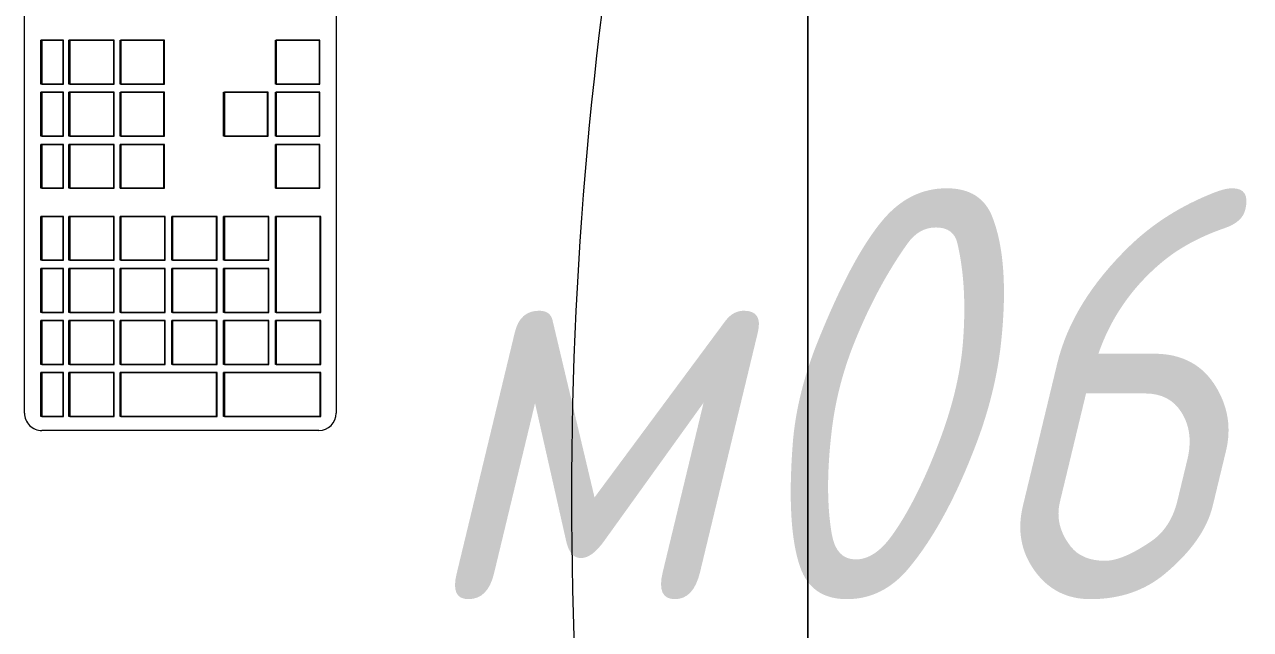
# Model space of a CAD drawing. Header units: millimetres. Extents: x -32954 to 151739, y -65671 to 56243.
# Drawn here: x -3071.2 to -2623.4, y -21878.3 to -21657.5 of the extents above; entities that cross this region are included whole.
import ezdxf

# ---------------------------------------------------------------- set-up
doc = ezdxf.new("R2010")
doc.units = ezdxf.units.MM
for name, color, linetype, lineweight in [('A-GENM', 7, 'Continuous', 9), ('I-FURN', 7, 'Continuous', 9), ('I-FURN-IDEN', 7, 'Continuous', 9), ('M-EQPM', 7, 'Continuous', 9)]:
    doc.layers.add(name, color=color, linetype=linetype, lineweight=lineweight)
doc.styles.add('GOST Common_I', font='GOST_Common Italic.ttf', dxfattribs={"width": 0.9, "height": 150})

# ---------------------------------------------------------------- blocks, each defined once
blk = doc.blocks.new('М05-М06_Стул офисный - М06_Кресло рабочее Меделия-9419869-О_ТХ_01')
at = {"layer": 'I-FURN'}
blk.add_arc((114.33, -1258.57), 1414.25, 78.97799, 101.02201, dxfattribs=at)
blk = doc.blocks.new('М167_Стол рабочий _ тумба подкатная - Стол рабочий _ тумба 1200 ГКБ-10528343-О_ТХ_01')
at = {"layer": 'I-FURN'}
for p, q in [((-600, 350), (600, 350)), ((600, 350), (-600, 350))]:
    blk.add_line(p, q, dxfattribs=at)
blk = doc.blocks.new('АРМ_Компьютер - ГКБ_АРМ2 _3_2_-10173054-О_ТХ_01')
at = {"layer": 'A-GENM'}
for p, q in [((-215.83, 332.53), (215.76, 332.53)), ((222.11, 326.18), (222.11, 225.01)), ((215.76, 218.66), (-215.83, 218.66))]:
    blk.add_line(p, q, dxfattribs=at)
for centre, start, end in [((215.76, 326.18), 0, 90), ((215.76, 225.01), 270, 0)]:
    blk.add_arc(centre, 6.35, start, end, dxfattribs=at)
at = {"layer": 'M-EQPM'}
for p, q in [((95.67, 326.54), (79.67, 326.54)), ((79.67, 326.54), (79.67, 310.6)), ((79.67, 326.54), (79.67, 326.26)), ((79.67, 310.32), (79.67, 326.26)), ((79.67, 326.26), (95.67, 326.26)), ((95.67, 310.6), (95.67, 326.54)), ((95.67, 326.54), (95.67, 326.26)), ((95.67, 326.26), (95.67, 310.32)), ((114.67, 326.54), (98.67, 326.54)), ((98.67, 326.54), (98.67, 310.6)), ((98.67, 326.54), (98.67, 326.26)), ((98.67, 310.32), (98.67, 326.26)), ((98.67, 326.26), (114.67, 326.26)), ((114.67, 310.6), (114.67, 326.54)), ((114.67, 326.54), (114.67, 326.26)), ((114.67, 326.26), (114.67, 310.32)), ((133.67, 326.54), (117.67, 326.54)), ((117.67, 326.54), (117.67, 310.6)), ((117.67, 326.54), (117.67, 326.26)), ((117.67, 310.32), (117.67, 326.26)), ((117.67, 326.26), (133.67, 326.26)), ((133.67, 310.6), (133.67, 326.54)), ((133.67, 326.54), (133.67, 326.26)), ((133.67, 326.26), (133.67, 310.32)), ((144, 326.84), (144, 310.6)), ((179, 326.84), (144, 326.84)), ((144, 326.56), (144, 326.84)), ((144, 326.56), (179, 326.56)), ((144, 310.32), (144, 326.56)), ((179, 310.6), (179, 326.84)), ((179, 326.84), (179, 326.56)), ((179, 326.56), (179, 310.32)), ((182, 326.84), (182, 310.6)), ((198, 326.84), (182, 326.84)), ((182, 326.56), (182, 326.84)), ((182, 326.56), (198, 326.56)), ((182, 310.32), (182, 326.56)), ((198, 310.6), (198, 326.84)), ((198, 326.84), (198, 326.56)), ((198, 326.56), (198, 310.32)), ((201, 326.84), (201, 291.67)), ((217, 326.84), (201, 326.84)), ((201, 326.56), (201, 326.84)), ((201, 326.56), (217, 326.56)), ((201, 291.39), (201, 326.56)), ((217, 291.67), (217, 326.84)), ((217, 326.84), (217, 326.56)), ((217, 326.56), (217, 291.39)), ((79.67, 310.6), (95.67, 310.6)), ((79.67, 310.32), (79.67, 310.6)), ((95.67, 310.32), (79.67, 310.32)), ((95.67, 310.6), (95.67, 310.32)), ((98.67, 310.6), (114.67, 310.6)), ((98.67, 310.32), (98.67, 310.6)), ((114.67, 310.32), (98.67, 310.32)), ((114.67, 310.6), (114.67, 310.32)), ((117.67, 310.6), (133.67, 310.6)), ((117.67, 310.6), (117.67, 310.32)), ((133.67, 310.32), (117.67, 310.32)), ((133.67, 310.32), (133.67, 310.6)), ((144, 310.6), (179, 310.6)), ((144, 310.6), (144, 310.32)), ((179, 310.32), (144, 310.32)), ((179, 310.6), (179, 310.32)), ((182, 310.6), (198, 310.6)), ((182, 310.6), (182, 310.32)), ((198, 310.32), (182, 310.32)), ((198, 310.6), (198, 310.32)), ((114.67, 307.61), (98.67, 307.61)), ((98.67, 307.61), (98.67, 291.67)), ((98.67, 307.61), (98.67, 307.33)), ((98.67, 291.39), (98.67, 307.33)), ((98.67, 307.33), (114.67, 307.33)), ((114.67, 291.67), (114.67, 307.61)), ((114.67, 307.61), (114.67, 307.33)), ((114.67, 307.33), (114.67, 291.39)), ((144, 307.91), (144, 291.67)), ((160, 307.91), (144, 307.91)), ((144, 307.63), (144, 307.91)), ((144, 307.63), (160, 307.63)), ((144, 291.39), (144, 307.63)), ((160, 291.67), (160, 307.91)), ((160, 307.91), (160, 307.63)), ((160, 307.63), (160, 291.39)), ((163, 307.91), (163, 291.67)), ((179, 307.91), (163, 307.91)), ((163, 307.63), (163, 307.91)), ((163, 307.63), (179, 307.63)), ((163, 291.39), (163, 307.63)), ((179, 291.67), (179, 307.91)), ((179, 307.91), (179, 307.63)), ((179, 307.63), (179, 291.39)), ((182, 307.91), (182, 291.67)), ((198, 307.91), (182, 307.91)), ((182, 307.63), (182, 307.91)), ((182, 307.63), (198, 307.63)), ((182, 291.39), (182, 307.63)), ((198, 291.67), (198, 307.91)), ((198, 307.91), (198, 307.63)), ((198, 307.63), (198, 291.39)), ((98.67, 291.67), (114.67, 291.67)), ((98.67, 291.39), (98.67, 291.67)), ((114.67, 291.39), (98.67, 291.39)), ((114.67, 291.67), (114.67, 291.39)), ((144, 291.67), (160, 291.67)), ((144, 291.67), (144, 291.39)), ((160, 291.39), (144, 291.39)), ((160, 291.67), (160, 291.39)), ((163, 291.67), (179, 291.67)), ((163, 291.67), (163, 291.39)), ((179, 291.39), (163, 291.39)), ((179, 291.67), (179, 291.39)), ((182, 291.67), (198, 291.67)), ((182, 291.67), (182, 291.39)), ((198, 291.39), (182, 291.39)), ((198, 291.67), (198, 291.39)), ((201, 291.67), (217, 291.67)), ((201, 291.67), (201, 291.39)), ((217, 291.39), (201, 291.39)), ((217, 291.67), (217, 291.39)), ((144, 288.98), (144, 272.74)), ((160, 288.98), (144, 288.98)), ((144, 288.7), (144, 288.98)), ((144, 288.7), (160, 288.7)), ((144, 272.47), (144, 288.7)), ((160, 272.74), (160, 288.98)), ((160, 288.98), (160, 288.7)), ((160, 288.7), (160, 272.47)), ((163, 288.98), (163, 272.74)), ((179, 288.98), (163, 288.98)), ((163, 288.7), (163, 288.98)), ((163, 288.7), (179, 288.7)), ((163, 272.47), (163, 288.7)), ((179, 272.74), (179, 288.98)), ((179, 288.98), (179, 288.7)), ((179, 288.7), (179, 272.47)), ((182, 288.98), (182, 272.74)), ((198, 288.98), (182, 288.98)), ((182, 288.7), (182, 288.98)), ((182, 288.7), (198, 288.7)), ((182, 272.47), (182, 288.7)), ((198, 272.74), (198, 288.98)), ((198, 288.98), (198, 288.7)), ((198, 288.7), (198, 272.47)), ((201, 288.98), (201, 253.82)), ((217, 288.98), (201, 288.98)), ((201, 288.7), (201, 288.98)), ((201, 288.7), (217, 288.7)), ((201, 253.54), (201, 288.7)), ((217, 253.82), (217, 288.98)), ((217, 288.98), (217, 288.7)), ((217, 288.7), (217, 253.54)), ((95.67, 269.75), (79.67, 269.75)), ((79.67, 269.75), (79.67, 253.82)), ((79.67, 269.75), (79.67, 269.48)), ((79.67, 253.54), (79.67, 269.48)), ((79.67, 269.48), (95.67, 269.48)), ((95.67, 253.82), (95.67, 269.75)), ((95.67, 269.75), (95.67, 269.48)), ((95.67, 269.48), (95.67, 253.54)), ((114.67, 269.75), (98.67, 269.75)), ((98.67, 269.75), (98.67, 253.82)), ((98.67, 269.75), (98.67, 269.48)), ((98.67, 253.54), (98.67, 269.48)), ((98.67, 269.48), (114.67, 269.48)), ((114.67, 253.82), (114.67, 269.75)), ((114.67, 269.75), (114.67, 269.48)), ((114.67, 269.48), (114.67, 253.54)), ((133.67, 269.75), (117.67, 269.75)), ((117.67, 269.75), (117.67, 253.82)), ((117.67, 269.75), (117.67, 269.48)), ((117.67, 253.54), (117.67, 269.48)), ((117.67, 269.48), (133.67, 269.48)), ((133.67, 253.82), (133.67, 269.75)), ((133.67, 269.75), (133.67, 269.48)), ((133.67, 269.48), (133.67, 253.54)), ((144, 272.74), (160, 272.74)), ((144, 272.74), (144, 272.47)), ((160, 272.47), (144, 272.47)), ((144, 270.05), (144, 253.82)), ((160, 270.05), (144, 270.05)), ((144, 269.78), (144, 270.05)), ((144, 269.78), (160, 269.78)), ((144, 253.54), (144, 269.78)), ((160, 272.74), (160, 272.47)), ((160, 253.82), (160, 270.05)), ((160, 270.05), (160, 269.78)), ((160, 269.78), (160, 253.54)), ((163, 272.74), (179, 272.74)), ((163, 272.74), (163, 272.47)), ((179, 272.47), (163, 272.47)), ((163, 270.05), (163, 253.82)), ((179, 270.05), (163, 270.05)), ((163, 269.78), (163, 270.05)), ((163, 269.78), (179, 269.78)), ((163, 253.54), (163, 269.78)), ((179, 272.74), (179, 272.47)), ((179, 253.82), (179, 270.05)), ((179, 270.05), (179, 269.78)), ((179, 269.78), (179, 253.54)), ((182, 272.74), (198, 272.74)), ((182, 272.74), (182, 272.47)), ((198, 272.47), (182, 272.47)), ((182, 270.05), (182, 253.82)), ((198, 270.05), (182, 270.05)), ((182, 269.78), (182, 270.05)), ((182, 269.78), (198, 269.78)), ((182, 253.54), (182, 269.78)), ((198, 272.74), (198, 272.47)), ((198, 253.82), (198, 270.05)), ((198, 270.05), (198, 269.78)), ((198, 269.78), (198, 253.54)), ((79.67, 253.82), (95.67, 253.82)), ((79.67, 253.54), (79.67, 253.82)), ((95.67, 253.54), (79.67, 253.54)), ((79.67, 251.4), (79.67, 235.16)), ((95.67, 251.4), (79.67, 251.4)), ((79.67, 251.13), (79.67, 251.4)), ((79.67, 251.13), (95.67, 251.13)), ((79.67, 234.89), (79.67, 251.13)), ((95.67, 253.82), (95.67, 253.54)), ((95.67, 235.16), (95.67, 251.4)), ((95.67, 251.4), (95.67, 251.13)), ((95.67, 251.13), (95.67, 234.89)), ((98.67, 253.82), (114.67, 253.82)), ((98.67, 253.54), (98.67, 253.82)), ((114.67, 253.54), (98.67, 253.54)), ((98.67, 251.4), (98.67, 235.16)), ((114.67, 251.4), (98.67, 251.4)), ((98.67, 251.13), (98.67, 251.4)), ((98.67, 251.13), (114.67, 251.13)), ((98.67, 234.89), (98.67, 251.13)), ((114.67, 253.82), (114.67, 253.54)), ((114.67, 235.16), (114.67, 251.4)), ((114.67, 251.4), (114.67, 251.13)), ((114.67, 251.13), (114.67, 234.89)), ((117.67, 253.82), (133.67, 253.82)), ((117.67, 253.82), (117.67, 253.54)), ((133.67, 253.54), (117.67, 253.54)), ((117.67, 251.4), (117.67, 235.16)), ((133.67, 251.4), (117.67, 251.4)), ((117.67, 251.13), (117.67, 251.4)), ((117.67, 251.13), (133.67, 251.13)), ((117.67, 234.89), (117.67, 251.13)), ((133.67, 253.54), (133.67, 253.82)), ((133.67, 235.16), (133.67, 251.4)), ((133.67, 251.4), (133.67, 251.13)), ((133.67, 251.13), (133.67, 234.89)), ((144, 253.82), (160, 253.82)), ((144, 253.82), (144, 253.54)), ((160, 253.54), (144, 253.54)), ((144, 251.4), (144, 235.16)), ((160, 251.4), (144, 251.4)), ((144, 251.13), (144, 251.4)), ((144, 251.13), (160, 251.13)), ((144, 234.89), (144, 251.13)), ((160, 253.82), (160, 253.54)), ((160, 235.16), (160, 251.4)), ((160, 251.4), (160, 251.13)), ((160, 251.13), (160, 234.89)), ((163, 253.82), (179, 253.82)), ((163, 253.82), (163, 253.54)), ((179, 253.54), (163, 253.54)), ((163, 251.4), (163, 235.16)), ((179, 251.4), (163, 251.4)), ((163, 251.13), (163, 251.4)), ((163, 251.13), (179, 251.13)), ((163, 234.89), (163, 251.13)), ((179, 253.82), (179, 253.54)), ((179, 235.16), (179, 251.4)), ((179, 251.4), (179, 251.13)), ((179, 251.13), (179, 234.89)), ((182, 253.82), (198, 253.82)), ((182, 253.82), (182, 253.54)), ((198, 253.54), (182, 253.54)), ((182, 251.4), (182, 235.16)), ((198, 251.4), (182, 251.4)), ((182, 251.13), (182, 251.4)), ((182, 251.13), (198, 251.13)), ((182, 234.89), (182, 251.13)), ((198, 253.82), (198, 253.54)), ((198, 235.16), (198, 251.4)), ((198, 251.4), (198, 251.13)), ((198, 251.13), (198, 234.89)), ((201, 253.82), (217, 253.82)), ((201, 253.82), (201, 253.54)), ((217, 253.54), (201, 253.54)), ((201, 251.4), (201, 235.16)), ((217, 251.4), (201, 251.4)), ((201, 251.13), (201, 251.4)), ((201, 251.13), (217, 251.13)), ((201, 234.89), (201, 251.13)), ((217, 253.82), (217, 253.54)), ((217, 235.16), (217, 251.4)), ((217, 251.4), (217, 251.13)), ((217, 251.13), (217, 234.89)), ((79.67, 235.16), (95.67, 235.16)), ((79.67, 235.16), (79.67, 234.89)), ((95.67, 234.89), (79.67, 234.89)), ((95.67, 232.91), (79.67, 232.91)), ((79.67, 232.91), (79.67, 224.93)), ((79.67, 232.91), (79.67, 232.63)), ((95.67, 235.16), (95.67, 234.89)), ((95.67, 224.93), (95.67, 232.91)), ((95.67, 232.63), (95.67, 232.91)), ((98.67, 235.16), (114.67, 235.16)), ((98.67, 235.16), (98.67, 234.89)), ((114.67, 234.89), (98.67, 234.89)), ((114.67, 232.91), (98.67, 232.91)), ((98.67, 232.91), (98.67, 224.93)), ((98.67, 232.91), (98.67, 232.63)), ((114.67, 235.16), (114.67, 234.89)), ((114.67, 224.93), (114.67, 232.91)), ((114.67, 232.63), (114.67, 232.91)), ((117.67, 235.16), (133.67, 235.16)), ((117.67, 235.16), (117.67, 234.89)), ((133.67, 234.89), (117.67, 234.89)), ((133.67, 232.91), (117.67, 232.91)), ((117.67, 232.91), (117.67, 224.93)), ((117.67, 232.91), (117.67, 232.63)), ((133.67, 235.16), (133.67, 234.89)), ((133.67, 224.93), (133.67, 232.91)), ((133.67, 232.63), (133.67, 232.91)), ((144, 235.16), (160, 235.16)), ((144, 235.16), (144, 234.89)), ((160, 234.89), (144, 234.89)), ((160, 232.91), (144, 232.91)), ((144, 232.91), (144, 224.93)), ((144, 232.91), (144, 232.63)), ((160, 235.16), (160, 234.89)), ((160, 224.93), (160, 232.91)), ((160, 232.63), (160, 232.91)), ((163, 235.16), (179, 235.16)), ((163, 235.16), (163, 234.89)), ((179, 234.89), (163, 234.89)), ((179, 232.91), (163, 232.91)), ((163, 232.91), (163, 224.93)), ((163, 232.91), (163, 232.63)), ((179, 235.16), (179, 234.89)), ((179, 224.93), (179, 232.91)), ((179, 232.63), (179, 232.91)), ((182, 235.16), (198, 235.16)), ((182, 235.16), (182, 234.89)), ((198, 234.89), (182, 234.89)), ((198, 232.91), (182, 232.91)), ((182, 232.91), (182, 224.93)), ((182, 232.91), (182, 232.63)), ((198, 235.16), (198, 234.89)), ((198, 224.93), (198, 232.91)), ((198, 232.63), (198, 232.91)), ((201, 235.16), (217, 235.16)), ((201, 235.16), (201, 234.89)), ((217, 234.89), (201, 234.89)), ((217, 232.91), (201, 232.91)), ((201, 232.91), (201, 224.93)), ((201, 232.91), (201, 232.63)), ((217, 235.16), (217, 234.89)), ((217, 224.93), (217, 232.91)), ((217, 232.63), (217, 232.91)), ((79.67, 224.65), (79.67, 232.63)), ((79.67, 232.63), (95.67, 232.63)), ((95.67, 232.63), (95.67, 224.65)), ((98.67, 224.65), (98.67, 232.63)), ((98.67, 232.63), (114.67, 232.63)), ((114.67, 232.63), (114.67, 224.65)), ((117.67, 224.65), (117.67, 232.63)), ((117.67, 232.63), (133.67, 232.63)), ((133.67, 232.63), (133.67, 224.65)), ((144, 224.65), (144, 232.63)), ((144, 232.63), (160, 232.63)), ((160, 232.63), (160, 224.65)), ((163, 224.65), (163, 232.63)), ((163, 232.63), (179, 232.63)), ((179, 232.63), (179, 224.65)), ((182, 224.65), (182, 232.63)), ((182, 232.63), (198, 232.63)), ((198, 232.63), (198, 224.65)), ((201, 224.65), (201, 232.63)), ((201, 232.63), (217, 232.63)), ((217, 232.63), (217, 224.65)), ((79.67, 224.93), (95.67, 224.93)), ((79.67, 224.93), (79.67, 224.65)), ((95.67, 224.65), (79.67, 224.65)), ((95.67, 224.93), (95.67, 224.65)), ((98.67, 224.93), (114.67, 224.93)), ((98.67, 224.93), (98.67, 224.65)), ((114.67, 224.65), (98.67, 224.65)), ((114.67, 224.93), (114.67, 224.65)), ((117.67, 224.93), (133.67, 224.93)), ((117.67, 224.93), (117.67, 224.65)), ((133.67, 224.65), (117.67, 224.65)), ((133.67, 224.93), (133.67, 224.65)), ((144, 224.93), (160, 224.93)), ((144, 224.93), (144, 224.65)), ((160, 224.65), (144, 224.65)), ((160, 224.93), (160, 224.65)), ((163, 224.93), (179, 224.93)), ((163, 224.93), (163, 224.65)), ((179, 224.65), (163, 224.65)), ((179, 224.93), (179, 224.65)), ((182, 224.93), (198, 224.93)), ((182, 224.93), (182, 224.65)), ((198, 224.65), (182, 224.65)), ((198, 224.93), (198, 224.65)), ((201, 224.93), (217, 224.93)), ((201, 224.93), (201, 224.65)), ((217, 224.65), (201, 224.65)), ((217, 224.93), (217, 224.65))]:
    blk.add_line(p, q, dxfattribs=at)

msp = doc.modelspace()

# ---------------------------------------------------------------- block references
at = {"layer": 'I-FURN'}
for name, p, rotation in [('М167_Стол рабочий _ тумба подкатная - Стол рабочий _ тумба 1200 ГКБ-10528343-О_ТХ_01', (-3135.06, -21652.44), 270.0000000000005), ('М05-М06_Стул офисный - М06_Кресло рабочее Меделия-9419869-О_ТХ_01', (-2715.79, -21944.27), 90.00000000000114)]:
    msp.add_blockref(name, p, dxfattribs=dict(at, rotation=rotation))
at = {"layer": 'M-EQPM', "rotation": 270.0000000000005}
msp.add_blockref('АРМ_Компьютер - ГКБ_АРМ2 _3_2_-10173054-О_ТХ_01', (-3289.9, -21583.57), dxfattribs=at)

# ---------------------------------------------------------------- texts
at = {"layer": 'I-FURN-IDEN', "char_height": 150, "attachment_point": 1, "style": 'GOST Common_I'}
for s, insert, width in [('06', (-2814.96, -21717.27), 245.3164), ('\\fGOST Common|b0|i1|c204|p34|;\\W.9;м', (-2928.07, -21717.27), 137.0886)]:
    msp.add_mtext(s, dxfattribs=dict(at, insert=insert, width=width))

doc.saveas('drawing.dxf')
